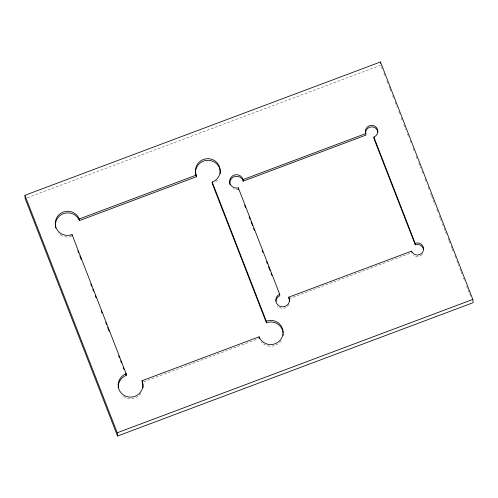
<?xml version="1.0" encoding="UTF-8"?>
<svg xmlns="http://www.w3.org/2000/svg" width="498" height="498" viewBox="0 0 498 498"><rect width="100%" height="100%" fill="white"/><g stroke="black" fill="none" stroke-linecap="round" stroke-linejoin="round"><path stroke-width="0.37" stroke-dasharray="2.49 1.87" d="M27.353 197.743L380.746 65.232L382.153 68.855M288.933 298.744L411.709 252.704M143.71 381.767L258.512 338.721M383.846 73.2L384.686 75.372M386.94 81.162L387.786 83.334M388.913 86.229L389.753 88.401M390.04 89.123L390.88 91.296M392.573 95.641L393.414 97.813M395.107 102.158L397.074 107.226M398.767 111.571L399.614 113.743M401.301 118.082L402.147 120.255M403.834 124.6L405.808 129.667M407.495 134.012L408.902 137.635M410.028 140.529L410.875 142.702M413.128 148.491L413.969 150.664M416.222 156.453L417.629 160.076M418.756 162.971L420.729 168.038M421.856 170.932L422.702 173.105M424.95 178.9L426.363 182.517M428.05 186.862L429.457 190.479M430.583 193.38L431.43 195.552M431.71 196.274L435.09 204.958M436.777 209.303L438.184 212.926M439.311 215.821L440.157 217.993M440.437 218.715L441.284 220.888M442.411 223.783L445.224 231.022M445.505 231.751L446.911 235.367M448.038 238.262L448.885 240.434M449.165 241.163L450.011 243.329M451.138 246.23L451.985 248.402M452.265 249.125L453.112 251.297M454.799 255.642L455.645 257.808M456.772 260.709L458.739 265.776M459.866 268.671L460.712 270.844M460.992 271.566L461.839 273.738M463.526 278.083L464.373 280.256M466.626 286.045L469.44 293.285M469.72 294.007L470.566 296.179M141.04 393.252A12.394 12.114 -4.8 0 1 121.886 395.225M71.575 236.475A12.394 12.114 -4.8 0 1 62.704 236.021M62.126 235.753A12.394 12.114 -4.8 0 1 58.129 232.578M217.533 180.027A12.394 12.114 -4.8 0 1 214.09 182.897M281.183 340.707A12.394 12.114 -4.8 0 1 262.988 343.52M262.029 342.674A12.394 12.114 -4.8 0 1 261.164 341.728M289.039 304.396A6.841 6.686 -4.8 0 1 277.623 306.102M238.449 189.402A6.841 6.686 -4.8 0 1 233.251 188.804M422.908 253.47A6.194 6.057 -4.8 0 1 422.298 254.347M421.937 254.739A6.194 6.057 -4.8 0 1 413.583 255.244"/><path stroke-width="0.75" d="M24.9 195.303L380.472 61.976L472.826 299.435L473.1 302.697L117.528 436.024L25.174 198.565L24.9 195.303L117.254 432.768L117.528 436.024M118.35 387.923A12.394 12.114 -4.8 0 1 126.28 375.349L126.143 373.718L72.048 234.633A12.394 12.114 -4.8 0 1 56.069 227.667A12.394 12.114 -4.8 0 1 63.252 212.017A12.394 12.114 -4.8 0 1 79.232 218.983L196.212 175.122A12.394 12.114 -4.8 0 1 203.396 159.466A12.394 12.114 -4.8 0 1 219.375 166.432A12.394 12.114 -4.8 0 1 212.192 182.081L212.329 183.712L266.424 322.797A12.394 12.114 -4.8 0 1 283.144 332.838M55.415 225.594A12.394 12.114 -4.8 0 1 79.369 220.614L196.349 176.753A12.394 12.114 -4.8 0 1 206.359 160.4A12.394 12.114 -4.8 0 1 220.247 173.671M275.96 301.253A6.841 6.686 -4.8 0 1 279.789 295.694L279.658 294.131L238.318 187.833A6.841 6.686 -4.8 0 1 229.889 183.22A6.841 6.686 -4.8 0 1 234.639 174.96A6.841 6.686 -4.8 0 1 243.068 179.579L365.862 133.532L365.495 132.244A6.194 6.057 -4.8 0 1 370.226 125.477A6.194 6.057 -4.8 0 1 377.515 129.468A6.194 6.057 -4.8 0 1 374.06 136.931L373.948 138.562L415.301 244.879A6.194 6.057 -4.8 0 1 423.58 249.38M229.765 183.059A6.841 6.686 -4.8 0 1 243.198 181.141L365.993 135.095L365.862 133.532M279.658 294.131A6.841 6.686 -4.8 0 0 276.502 303.083A6.841 6.686 -4.8 0 0 285.653 306.133A6.841 6.686 -4.8 0 0 288.803 297.175L411.578 251.141A6.194 6.057 -4.8 0 0 419.565 254.621A6.194 6.057 -4.8 0 0 423.157 246.796A6.194 6.057 -4.8 0 0 415.17 243.317L373.817 137M126.143 373.718A12.394 12.114 -4.8 0 0 118.954 389.368A12.394 12.114 -4.8 0 0 134.939 396.333A12.394 12.114 -4.8 0 0 142.123 380.684L259.103 336.822A12.394 12.114 -4.8 0 0 275.083 343.782A12.394 12.114 -4.8 0 0 282.266 328.132A12.394 12.114 -4.8 0 0 266.287 321.166L212.192 182.081M117.254 432.768L472.826 299.435M244.636 205.307L245.477 207.479M249.137 216.879L249.977 219.045M251.104 221.94L252.511 225.557M253.631 228.445L254.478 230.618M262.073 250.139L262.913 252.312M266.573 261.711L267.414 263.878M268.54 266.772L269.947 270.383M271.068 273.278L271.914 275.45M77.819 250.755L78.665 252.928M79.792 255.823L81.199 259.446M90.779 284.078L91.626 286.25M92.753 289.145L93.599 291.318M95.286 295.663L96.133 297.841M101.206 310.877L102.046 313.049M105.713 322.467L106.553 324.64M107.68 327.541L109.093 331.164M118.673 355.79L119.514 357.962M120.641 360.863L121.487 363.036M123.18 367.381L124.021 369.553M125.714 373.898L126.28 375.349M415.17 243.317L415.301 244.879M411.578 251.141L411.665 252.187M380.472 61.976L380.584 63.277M288.803 297.175L288.933 298.744A6.841 6.686 -4.8 0 1 289.624 301.558M266.287 321.166L266.424 322.797M259.103 336.822L259.24 338.453M243.068 179.579L243.198 181.141M238.318 187.833L238.449 189.402M196.212 175.122L196.349 176.753M142.123 380.684L142.26 382.315A12.394 12.114 -4.8 0 1 142.994 387.923M79.232 218.983L79.369 220.614M72.048 234.633L72.142 235.722M55.807 228.096A12.394 12.114 -4.8 0 1 55.459 226.223M283.206 334.102A12.394 12.114 -4.8 0 1 283.138 335.372M230.02 184.789A6.841 6.686 -4.8 0 1 229.802 183.644M365.625 133.806A6.194 6.057 -4.8 0 1 370.892 126.94A6.194 6.057 -4.8 0 1 377.895 132.057"/></g></svg>
